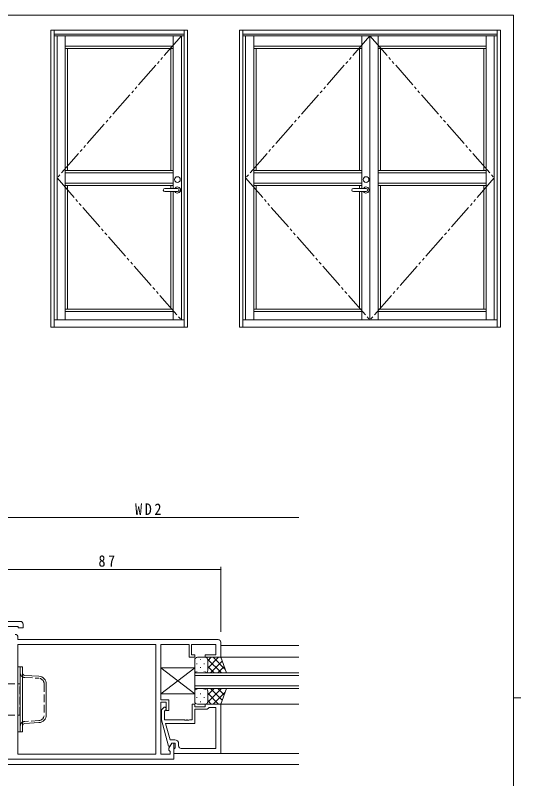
# Model space of a CAD drawing. Units: millimetres on the paper. Extents: x -397 to 397, y -282 to 282.
# Drawn here: x 184.6 to 378.9, y -14.4 to 279.3 of the extents above; entities that cross this region are included whole.
import ezdxf

# ---------------------------------------------------------------- set-up
doc = ezdxf.new("R2010")
doc.units = ezdxf.units.MM
doc.linetypes.add('USER3', pattern=[15, 10, -1, 1, -1, 1, -1])
doc.linetypes.add('USER4', pattern=[4, 3, -1])
for name, color, linetype, lineweight in [('0-1_YKK_ZWAK', 7, 'Continuous', 18), ('0-3_YKK_11', 7, 'Continuous', 18), ('0-4_YKK_12', 2, 'Continuous', 18), ('0-5_YKK_A1', 4, 'Continuous', 18), ('0-6_YKK_13', 4, 'Continuous', 18), ('0-7_YKK_D', 6, 'Continuous', 18)]:
    doc.layers.add(name, color=color, linetype=linetype, lineweight=lineweight)
doc.styles.add('ＭＳ ゴシック', font='')
doc.styles.get('ＭＳ ゴシック').set_extended_font_data('MS Gothic')

msp = doc.modelspace()

# ---------------------------------------------------------------- linework, layer by layer
at = {"layer": '0-1_YKK_ZWAK'}
for p, q in [((376.092, 279.312), (-393.908, 279.312)), ((376.092, 279.312), (376.092, -245.688)), ((376.092, 16.812), (378.892, 16.812))]:
    msp.add_line(p, q, dxfattribs=at)
at = {"layer": '0-3_YKK_11'}
for p, q in [((186.592, 46.134), (169.592, 46.134)), ((177.592, 44.204), (185.662, 44.204)), ((185.662, 44.204), (185.662, 43.634)), ((187.592, 43.634), (187.592, 45.134)), ((185.662, 43.634), (187.592, 43.634)), ((185.592, 39.134), (185.592, 40.134)), ((262.592, 39.134), (185.592, 39.134)), ((238.662, 37.204), (185.522, 37.204)), ((185.522, 37.204), (185.522, -4.936)), ((238.662, 37.204), (185.522, 37.204)), ((238.662, -4.936), (238.662, 37.204)), ((240.592, 37.204), (244.634, 37.204)), ((240.592, 16.034), (240.592, 37.204)), ((244.634, 37.204), (244.817, 37.324)), ((244.817, 37.324), (245.367, 37.324)), ((245.367, 37.324), (245.55, 37.204)), ((245.55, 37.204), (245.634, 37.204)), ((245.634, 37.204), (245.817, 37.324)), ((245.817, 37.324), (246.367, 37.324)), ((246.367, 37.324), (246.55, 37.204)), ((246.55, 37.204), (251.392, 37.204)), ((251.392, 37.204), (251.392, 32.334)), ((252.392, 37.204), (261.662, 37.204)), ((252.392, 33.334), (252.392, 37.204)), ((261.662, 37.204), (261.662, 33.334)), ((263.592, 32.334), (263.592, 38.134)), ((251.392, 32.334), (253.592, 32.334)), ((253.592, 33.334), (252.392, 33.334)), ((253.592, 32.334), (253.592, 33.334)), ((257.592, 33.334), (257.592, 32.334)), ((261.662, 33.334), (257.592, 33.334)), ((257.592, 32.334), (263.592, 32.334)), ((243.592, 16.034), (240.592, 16.034)), ((240.592, 15.034), (242.592, 15.034)), ((240.592, -4.936), (240.592, 15.034)), ((242.592, 15.034), (242.592, 11.834)), ((243.592, 11.834), (243.592, 16.034)), ((241.568, 12.958), (240.792, 12.182)), ((240.792, 12.182), (240.792, 8.237)), ((241.992, 11.685), (242.416, 12.11)), ((242.592, 11.834), (243.592, 11.834)), ((252.592, 14.334), (252.592, 8.234)), ((253.592, 14.334), (252.592, 14.334)), ((253.592, 13.334), (253.592, 14.334)), ((257.592, 13.334), (253.592, 13.334)), ((253.592, 12.334), (258.392, 12.334)), ((253.592, 6.934), (253.592, 12.334)), ((257.592, 14.334), (257.592, 13.334)), ((263.592, 14.334), (257.592, 14.334)), ((258.392, 12.334), (258.892, 12.834)), ((258.892, 12.834), (259.092, 13.034)), ((259.092, 13.034), (261.662, 13.034)), ((261.662, 13.034), (261.662, -2.736)), ((261.662, 13.034), (261.662, -2.736)), ((263.592, -4.666), (263.592, 14.334)), ((241.992, 8.234), (241.992, 11.685)), ((240.792, 8.237), (243.499, -1.866)), ((249.634, 8.234), (241.992, 8.234)), ((242.383, 6.934), (253.592, 6.934)), ((244.071, 0.634), (242.383, 6.934)), ((249.817, 8.114), (249.634, 8.234)), ((250.367, 8.114), (249.817, 8.114)), ((250.55, 8.234), (250.367, 8.114)), ((250.634, 8.234), (250.55, 8.234)), ((250.817, 8.114), (250.634, 8.234)), ((251.367, 8.114), (250.817, 8.114)), ((251.55, 8.234), (251.367, 8.114)), ((252.592, 8.234), (251.55, 8.234)), ((245.892, 0.634), (244.071, 0.634)), ((243.499, -1.866), (244.099, -1.866)), ((244.792, -0.666), (243.662, -2.623)), ((243.662, -2.623), (243.662, -3.436)), ((244.099, -1.866), (244.792, -0.666)), ((245.592, -0.666), (244.792, -0.666)), ((244.792, -0.666), (246.092, -0.666)), ((245.592, -6.866), (245.592, -0.666)), ((245.892, -2.666), (245.592, -2.966)), ((246.092, -2.466), (245.892, -2.666)), ((246.092, -0.666), (246.092, -2.466)), ((247.392, -1.736), (247.392, -0.866)), ((261.662, -2.736), (248.392, -2.736)), ((185.522, -4.936), (238.662, -4.936)), ((244.092, -4.936), (240.592, -4.936)), ((243.662, -3.436), (244.092, -3.866)), ((244.092, -3.866), (244.092, -4.936)), ((245.592, -2.966), (245.592, -4.666)), ((245.592, -4.666), (263.592, -4.666)), ((180.592, -6.866), (245.592, -6.866))]:
    msp.add_line(p, q, dxfattribs=at)
for centre, radius, start, end in [((186.592, 45.134), 1, 0.00001, 89.99999), ((184.592, 40.134), 1, 0.00001, 89.99999), ((262.592, 38.134), 1, 0.00001, 89.99999), ((241.992, 12.534), 0.6, 314.99999, 135.00001), ((245.892, -0.866), 1.5, 0.00001, 89.99999), ((248.392, -1.736), 1, 180.00001, 269.99999)]:
    msp.add_arc(centre, radius, start, end, dxfattribs=at)
at = {"layer": '0-4_YKK_12'}
for p, q in [((263.592, 36.934), (293.592, 36.934)), ((293.592, 32.334), (263.592, 32.334)), ((253.592, 20.334), (253.592, 26.334)), ((253.592, 26.334), (293.592, 26.334)), ((293.592, 25.334), (253.592, 25.334)), ((253.592, 21.334), (293.592, 21.334)), ((293.592, 20.334), (253.592, 20.334)), ((293.592, 14.334), (263.592, 14.334)), ((263.592, -4.666), (293.592, -4.666)), ((293.592, -8.866), (180.592, -8.866))]:
    msp.add_line(p, q, dxfattribs=at)
at = {"layer": '0-5_YKK_A1'}
for p, q in [((198.292, 273.593), (198.292, 159.343)), ((199.542, 273.593), (199.542, 159.343)), ((249.542, 273.593), (249.542, 159.343)), ((270.792, 273.593), (371.092, 273.593)), ((270.792, 273.593), (270.792, 159.343)), ((272.042, 273.593), (272.042, 159.343)), ((369.842, 273.593), (369.842, 159.343)), ((371.092, 273.593), (371.092, 159.343)), ((199.542, 272.093), (249.542, 272.093)), ((199.542, 271.343), (249.542, 271.343)), ((200.642, 271.343), (200.642, 162.093)), ((203.742, 271.343), (203.742, 162.093)), ((245.342, 271.343), (245.342, 212.693)), ((248.442, 271.343), (248.442, 162.093)), ((272.042, 272.093), (369.842, 272.093)), ((272.042, 271.343), (369.842, 271.343)), ((273.142, 271.343), (273.142, 162.093)), ((276.242, 271.343), (276.242, 162.093)), ((317.842, 271.343), (317.842, 212.693)), ((320.942, 271.343), (320.942, 162.093)), ((320.942, 271.343), (320.942, 162.093)), ((324.042, 162.093), (324.042, 271.343)), ((365.642, 271.343), (365.642, 162.093)), ((368.742, 271.343), (368.742, 162.093)), ((203.742, 267.418), (245.342, 267.418)), ((276.242, 267.418), (317.842, 267.418)), ((365.642, 267.418), (324.042, 267.418)), ((203.742, 266.518), (245.342, 266.518)), ((204.642, 266.518), (204.642, 219.593)), ((244.442, 266.518), (244.442, 219.593)), ((276.242, 266.518), (317.842, 266.518)), ((277.142, 266.518), (277.142, 219.593)), ((316.942, 266.518), (316.942, 219.593)), ((365.642, 266.518), (324.042, 266.518)), ((324.942, 219.593), (324.942, 266.518)), ((364.742, 266.518), (364.742, 219.593)), ((203.742, 219.593), (245.342, 219.593)), ((203.742, 218.693), (245.342, 218.693)), ((276.242, 219.593), (317.842, 219.593)), ((276.242, 218.693), (317.842, 218.693)), ((365.642, 219.593), (324.042, 219.593)), ((365.642, 218.693), (324.042, 218.693)), ((203.742, 214.743), (245.342, 214.743)), ((276.242, 214.743), (317.842, 214.743)), ((365.642, 214.743), (324.042, 214.743)), ((203.742, 213.843), (245.342, 213.843)), ((204.642, 213.843), (204.642, 166.243)), ((242.082, 212.693), (246.932, 212.693)), ((242.082, 211.493), (246.932, 211.493)), ((244.442, 213.843), (244.442, 212.693)), ((244.442, 211.493), (244.442, 166.243)), ((245.342, 211.493), (245.342, 162.093)), ((276.242, 213.843), (317.842, 213.843)), ((277.142, 213.843), (277.142, 166.243)), ((314.582, 212.693), (319.432, 212.693)), ((314.582, 211.493), (319.432, 211.493)), ((316.942, 213.843), (316.942, 212.693)), ((316.942, 211.493), (316.942, 166.243)), ((317.842, 211.493), (317.842, 162.093)), ((365.642, 213.843), (324.042, 213.843)), ((324.942, 166.243), (324.942, 213.843)), ((364.742, 213.843), (364.742, 166.243)), ((203.742, 166.243), (245.342, 166.243)), ((203.742, 165.343), (245.342, 165.343)), ((276.242, 166.243), (317.842, 166.243)), ((276.242, 165.343), (317.842, 165.343)), ((365.642, 166.243), (324.042, 166.243)), ((365.642, 165.343), (324.042, 165.343)), ((199.542, 162.093), (249.542, 162.093)), ((272.042, 162.093), (369.842, 162.093)), ((198.292, 159.343), (250.792, 159.343)), ((270.792, 159.343), (371.092, 159.343))]:
    msp.add_line(p, q, dxfattribs=at)
at = {"layer": '0-5_YKK_A1', "linetype": 'USER3'}
for p, q in [((248.442, 271.343), (200.642, 216.718)), ((320.942, 271.343), (273.142, 216.718)), ((320.942, 271.343), (368.742, 216.718)), ((200.642, 216.718), (248.442, 162.093)), ((273.142, 216.718), (320.942, 162.093)), ((368.742, 216.718), (320.942, 162.093))]:
    msp.add_line(p, q, dxfattribs=at)
at = {"layer": '0-5_YKK_A1'}
msp.add_lwpolyline([(198.292, 273.593), (250.792, 273.593), (250.792, 159.343)], dxfattribs=at)
for centre in [(246.932, 216.093), (319.432, 216.093)]:
    msp.add_circle(centre, 1.1, dxfattribs=at)
for centre, radius, start, end in [((242.082, 212.093), 0.6, 90, 270), ((246.932, 212.093), 1.175, 210.70636, 149.29364), ((246.932, 212.093), 0.6, 270, 90), ((314.582, 212.093), 0.6, 90, 270), ((319.432, 212.093), 1.175, 210.70636, 149.29364), ((319.432, 212.093), 0.6, 270, 90)]:
    msp.add_arc(centre, radius, start, end, dxfattribs=at)
at = {"layer": '0-6_YKK_13'}
for p, q in [((257.592, 32.334), (254.592, 32.334)), ((257.855, 32.334), (257.905, 32.284)), ((258.592, 31.005), (259.921, 32.334)), ((258.592, 28.177), (262.749, 32.334)), ((260.683, 32.334), (265.208, 27.809)), ((263.511, 32.334), (263.636, 32.209)), ((253.592, 27.334), (253.592, 31.334)), ((254.428, 29.715), (254.428, 29.915)), ((255.843, 31.33), (255.843, 31.53)), ((257.258, 29.715), (257.258, 29.915)), ((258.542, 31.647), (263.855, 26.334)), ((258.592, 27.334), (258.592, 31.334)), ((258.592, 31.334), (258.592, 27.334)), ((259.577, 26.334), (264.114, 30.871)), ((185.522, 28.634), (186.522, 28.634)), ((185.522, 28.634), (185.522, 3.634)), ((186.522, 28.634), (186.522, 3.634)), ((186.522, 28.634), (187.322, 28.634)), ((186.522, 3.634), (186.522, 28.634)), ((187.322, 3.634), (187.322, 28.634)), ((240.592, 28.334), (253.592, 28.334)), ((253.592, 18.334), (240.592, 28.334)), ((253.592, 28.334), (253.592, 18.334)), ((254.428, 26.748), (254.428, 26.885)), ((255.843, 28.3), (255.843, 28.5)), ((257.258, 26.734), (257.258, 26.885)), ((257.78, 26.752), (257.798, 26.734)), ((258.592, 28.768), (261.026, 26.334)), ((262.406, 26.334), (264.859, 28.787)), ((188.262, 25.38), (193.7, 25.056)), ((257.592, 26.334), (254.592, 26.334)), ((265.735, 26.334), (257.592, 26.334)), ((196.522, 22.061), (196.522, 10.207)), ((240.592, 18.334), (253.592, 18.334)), ((253.592, 19.334), (253.592, 15.334)), ((254.428, 19.92), (254.428, 19.783)), ((257.592, 20.334), (254.592, 20.334)), ((255.843, 18.368), (255.843, 18.168)), ((257.258, 19.934), (257.258, 19.783)), ((265.735, 20.334), (257.592, 20.334)), ((257.78, 19.916), (257.798, 19.934)), ((258.542, 15.021), (263.855, 20.334)), ((258.592, 17.899), (261.026, 20.334)), ((258.592, 19.334), (258.592, 15.334)), ((258.592, 15.334), (258.592, 18.934)), ((258.592, 18.491), (262.749, 14.334)), ((259.577, 20.334), (264.114, 15.797)), ((260.683, 14.334), (265.208, 18.859)), ((262.406, 20.334), (264.859, 17.881)), ((265.735, 20.334), (263.592, 14.334)), ((254.428, 16.953), (254.428, 16.753)), ((255.843, 15.338), (255.843, 15.138)), ((257.258, 16.953), (257.258, 16.753)), ((258.592, 15.663), (259.921, 14.334)), ((257.592, 14.334), (254.592, 14.334)), ((263.592, 14.334), (257.592, 14.334)), ((257.855, 14.334), (257.905, 14.384)), ((263.511, 14.334), (263.636, 14.459)), ((193.7, 7.212), (188.262, 6.889)), ((185.522, 3.634), (186.522, 3.634)), ((186.522, 3.634), (187.322, 3.634))]:
    msp.add_line(p, q, dxfattribs=at)
at = {"layer": '0-6_YKK_13', "linetype": 'USER4'}
for p, q in [((188.215, 24.581), (193.653, 24.257)), ((169.392, 22.134), (186.392, 22.134)), ((186.392, 10.134), (186.392, 22.134)), ((195.722, 22.061), (195.722, 10.207)), ((169.392, 10.134), (186.392, 10.134)), ((193.653, 8.011), (188.215, 7.687))]:
    msp.add_line(p, q, dxfattribs=at)
at = {"layer": '0-6_YKK_13'}
for points in [[(265.735, 26.334), (263.592, 32.334), (257.592, 32.334)], [(240.592, 28.334), (240.592, 18.334), (253.592, 28.334)]]:
    msp.add_lwpolyline(points, dxfattribs=at)
for centre, radius, start, end in [((254.592, 31.334), 1, 90, 180), ((257.592, 31.334), 1, 0, 90), ((257.592, 31.334), 1, 0, 89.9999), ((254.592, 27.334), 1, 180, 270), ((257.592, 27.334), 1, 270, 0), ((188.322, 26.378), 1, 180, 266.59356), ((193.522, 22.061), 3, 0, 86.59356), ((254.592, 19.334), 1, 90, 180), ((257.592, 19.334), 1, 0, 90), ((254.592, 15.334), 1, 180, 270), ((257.592, 15.334), 1, 270, 0), ((257.592, 15.334), 1, 270.0001, 0), ((193.522, 10.207), 3, 273.40644, 0), ((188.322, 5.891), 1, 93.40644, 180)]:
    msp.add_arc(centre, radius, start, end, dxfattribs=at)
at = {"layer": '0-6_YKK_13', "linetype": 'USER4'}
for centre, radius, start, end in [((188.322, 26.378), 1.8, 180, 266.59356), ((193.522, 22.061), 2.2, 0, 86.59356), ((193.522, 10.207), 2.2, 273.40644, 0), ((188.322, 5.891), 1.8, 93.40644, 180)]:
    msp.add_arc(centre, radius, start, end, dxfattribs=at)
at = {"layer": '0-7_YKK_D'}
for p, q in [((178.592, 86.134), (293.592, 86.134)), ((176.592, 66.134), (263.592, 66.134)), ((263.592, 42.134), (263.592, 67.134))]:
    msp.add_line(p, q, dxfattribs=at)
for start, end in [(0, 180), (180, 0)]:
    msp.add_arc((263.592, 66.134), 0.106, start, end, dxfattribs=at)

# ---------------------------------------------------------------- texts
at = {"layer": '0-7_YKK_D', "color": 7, "char_height": 4.399, "attachment_point": 7, "style": 'ＭＳ ゴシック'}
for s, insert in [('\\T1.38;\\W0.9;WD2', (230.652, 87.134)), ('\\T1.37;\\W0.9;87', (216.572, 67.134))]:
    msp.add_mtext(s, dxfattribs=dict(at, insert=insert))

doc.saveas('drawing.dxf')
